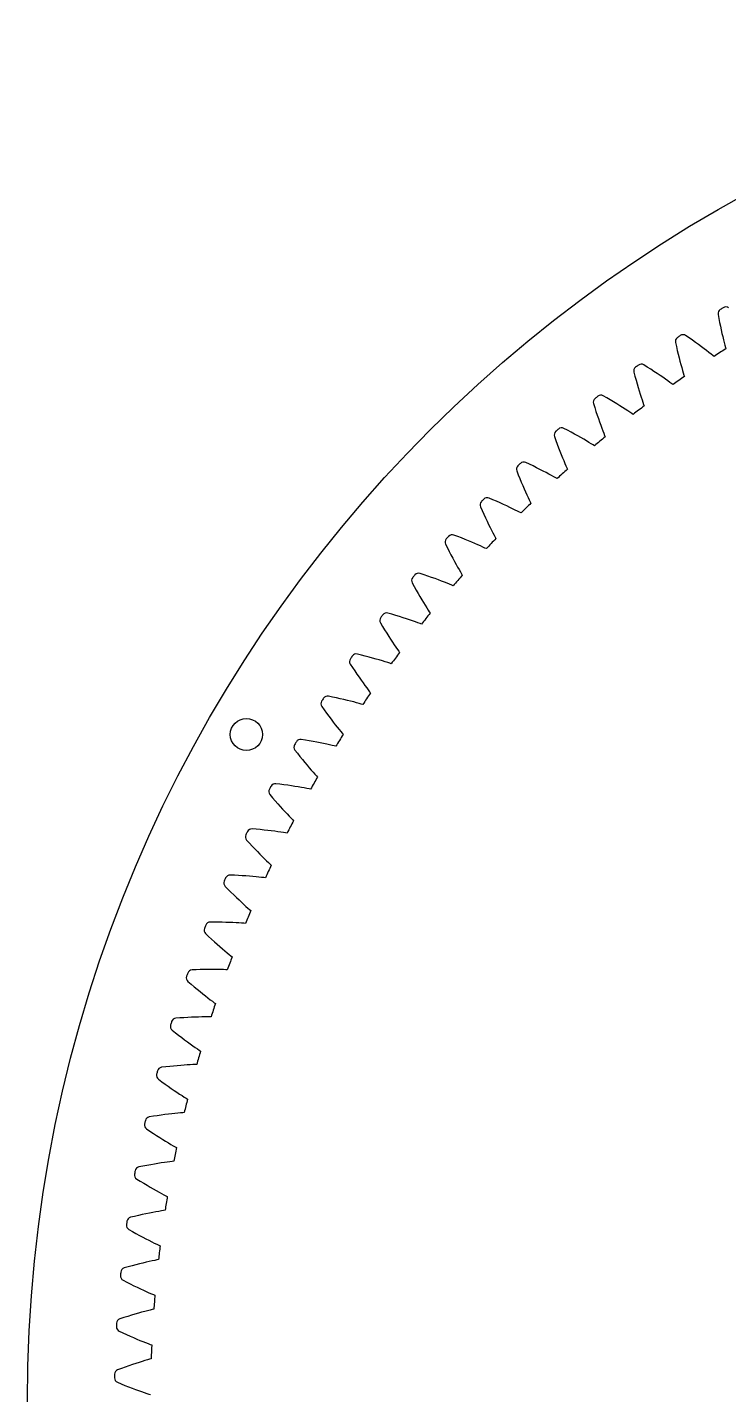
# Model space of a CAD drawing. Header units: millimetres. Extents: x -128 to 128, y -128 to 128.
# Drawn here: x -128.5 to -63, y 0.7 to 128.5 of the extents above; entities that cross this region are included whole.
import ezdxf

# ---------------------------------------------------------------- set-up
doc = ezdxf.new("R2010")
doc.units = ezdxf.units.MM

msp = doc.modelspace()

# ---------------------------------------------------------------- linework, layer by layer
at = {"layer": 'fixed_ring'}
for p, q in [((-63.950734, 101.652627), (-63.879512, 101.271138)), ((-63.879512, 101.271138), (-63.808281, 100.902084)), ((-63.808281, 100.902084), (-63.736539, 100.546779)), ((-63.736539, 100.546779), (-63.664759, 100.206128)), ((-63.664759, 100.206128), (-63.593495, 99.881263)), ((-63.593495, 99.881263), (-63.523417, 99.573651)), ((-67.941529, 99.029802), (-67.855196, 98.651446)), ((-67.855196, 98.651446), (-67.76935, 98.285515)), ((-66.665548, 99.459239), (-66.985378, 99.679045)), ((-66.357087, 99.244467), (-66.665548, 99.459239)), ((-66.061403, 99.034803), (-66.357087, 99.244467)), ((-65.779128, 98.831048), (-66.061403, 99.034803)), ((-65.511073, 98.634166), (-65.779128, 98.831048)), ((-65.258308, 98.445364), (-65.511073, 98.634166)), ((-65.02231, 98.266214), (-65.258308, 98.445364)), ((-63.523417, 99.573651), (-63.455362, 99.285279)), ((-63.455362, 99.285279), (-63.39044, 99.019008)), ((-63.39044, 99.019008), (-63.33026, 98.779385)), ((-63.33026, 98.779385), (-63.277594, 98.575041)), ((-63.277594, 98.575041), (-63.24095, 98.435676)), ((-67.76935, 98.285515), (-67.683538, 97.933344)), ((-67.683538, 97.933344), (-67.598272, 97.595816)), ((-67.598272, 97.595816), (-67.514149, 97.274041)), ((-67.514149, 97.274041), (-67.431897, 96.969458)), ((-64.805244, 98.09889), (-65.02231, 98.266214)), ((-64.610613, 97.946707), (-64.805244, 98.09889)), ((-64.445182, 97.815699), (-64.610613, 97.946707)), ((-64.332651, 97.725687), (-64.445182, 97.815699)), ((-71.824894, 96.25039), (-71.723588, 95.875765)), ((-70.566995, 96.730216), (-70.895311, 96.937133)), ((-70.250239, 96.527877), (-70.566995, 96.730216)), ((-69.946453, 96.330135), (-70.250239, 96.527877)), ((-69.656301, 96.137763), (-69.946453, 96.330135)), ((-69.380631, 95.951693), (-69.656301, 96.137763)), ((-69.12056, 95.77309), (-69.380631, 95.951693)), ((-67.431897, 96.969458), (-67.352431, 96.68402)), ((-67.352431, 96.68402), (-67.276974, 96.420541)), ((-67.276974, 96.420541), (-67.207315, 96.1835)), ((-67.207315, 96.1835), (-67.146567, 95.98141)), ((-67.146567, 95.98141), (-67.104411, 95.843613)), ((-71.723588, 95.875765), (-71.62326, 95.513537)), ((-71.62326, 95.513537), (-71.523516, 95.165056)), ((-71.523516, 95.165056), (-71.424898, 94.831185)), ((-71.424898, 94.831185), (-71.328049, 94.513009)), ((-68.877625, 95.603464), (-69.12056, 95.77309)), ((-68.654079, 95.444903), (-68.877625, 95.603464)), ((-68.453551, 95.300578), (-68.654079, 95.444903)), ((-68.283043, 95.17625), (-68.453551, 95.300578)), ((-68.167022, 95.090783), (-68.283043, 95.17625)), ((-74.35686, 93.848243), (-74.693144, 94.041944)), ((-74.032311, 93.658657), (-74.35686, 93.848243)), ((-73.720904, 93.473149), (-74.032311, 93.658657)), ((-73.423333, 93.292464), (-73.720904, 93.473149)), ((-71.328049, 94.513009), (-71.233753, 94.211937)), ((-71.233753, 94.211937), (-71.143002, 93.929883)), ((-71.143002, 93.929883), (-71.05713, 93.669612)), ((-71.05713, 93.669612), (-70.978102, 93.435528)), ((-70.978102, 93.435528), (-70.909367, 93.236014)), ((-75.594689, 93.318787), (-75.478569, 92.948486)), ((-75.478569, 92.948486), (-75.36392, 92.590533)), ((-75.36392, 92.590533), (-75.2504, 92.246293)), ((-75.2504, 92.246293), (-75.138586, 91.916606)), ((-73.140483, 93.117501), (-73.423333, 93.292464)), ((-72.873517, 92.949379), (-73.140483, 93.117501)), ((-72.624031, 92.789545), (-72.873517, 92.949379)), ((-72.394357, 92.639997), (-72.624031, 92.789545)), ((-72.188251, 92.503758), (-72.394357, 92.639997)), ((-72.012934, 92.386308), (-72.188251, 92.503758)), ((-71.893608, 92.305521), (-72.012934, 92.386308)), ((-70.909367, 93.236014), (-70.861766, 93.100001)), ((-78.029153, 90.817877), (-78.372871, 90.998055)), ((-77.697323, 90.641344), (-78.029153, 90.817877)), ((-75.138586, 91.916606), (-75.029164, 91.602532)), ((-75.029164, 91.602532), (-74.922973, 91.305447)), ((-74.922973, 91.305447), (-74.821081, 91.027224)), ((-74.821081, 91.027224), (-74.724929, 90.770573)), ((-74.724929, 90.770573), (-74.636657, 90.539816)), ((-79.244953, 90.239627), (-79.114203, 89.874236)), ((-79.114203, 89.874236), (-78.985414, 89.521124)), ((-78.985414, 89.521124), (-78.858298, 89.181669)), ((-77.378787, 90.468363), (-77.697323, 90.641344)), ((-77.074268, 90.299651), (-77.378787, 90.468363)), ((-76.784685, 90.136072), (-77.074268, 90.299651)), ((-76.511246, 89.978696), (-76.784685, 90.136072)), ((-76.255603, 89.828907), (-76.511246, 89.978696)), ((-76.020166, 89.688608), (-76.255603, 89.828907)), ((-75.808805, 89.560671), (-76.020166, 89.688608)), ((-75.628958, 89.450284), (-75.808805, 89.560671)), ((-74.636657, 90.539816), (-74.560045, 90.343192)), ((-74.560045, 90.343192), (-74.507074, 90.209179)), ((-78.858298, 89.181669), (-78.733466, 88.856688)), ((-78.733466, 88.856688), (-78.611644, 88.547212)), ((-78.611644, 88.547212), (-78.493725, 88.254584)), ((-78.493725, 88.254584), (-78.380852, 87.980632)), ((-75.506514, 89.374305), (-75.628958, 89.450284)), ((-82.769915, 87.01778), (-82.624742, 86.657876)), ((-81.578065, 87.643909), (-81.928675, 87.81028)), ((-81.239479, 87.480708), (-81.578065, 87.643909)), ((-80.914318, 87.320527), (-81.239479, 87.480708)), ((-80.603332, 87.164055), (-80.914318, 87.320527)), ((-80.307475, 87.012118), (-80.603332, 87.164055)), ((-80.027996, 86.865738), (-80.307475, 87.012118)), ((-78.380852, 87.980632), (-78.274573, 87.728007)), ((-78.274573, 87.728007), (-78.177197, 87.500941)), ((-78.177197, 87.500941), (-78.092828, 87.307519)), ((-78.092828, 87.307519), (-78.034571, 87.175718)), ((-82.624742, 86.657876), (-82.482016, 86.310163)), ((-82.482016, 86.310163), (-82.341505, 85.97603)), ((-82.341505, 85.97603), (-82.203851, 85.65627)), ((-82.203851, 85.65627), (-82.069822, 85.351882)), ((-79.7666, 86.726231), (-80.027996, 86.865738)), ((-79.52577, 86.595403), (-79.7666, 86.726231)), ((-79.309491, 86.47597), (-79.52577, 86.595403)), ((-79.125397, 86.37282), (-79.309491, 86.47597)), ((-79.000029, 86.301769), (-79.125397, 86.37282)), ((-84.997986, 84.331357), (-85.354932, 84.483658)), ((-82.069822, 85.351882), (-81.940363, 85.064173)), ((-81.940363, 85.064173), (-81.816687, 84.794925)), ((-81.816687, 84.794925), (-81.700449, 84.546725)), ((-81.700449, 84.546725), (-81.594122, 84.32371)), ((-86.164001, 83.65834), (-86.004634, 83.304492)), ((-86.004634, 83.304492), (-85.848197, 82.962729)), ((-84.653179, 84.181747), (-84.997986, 84.331357)), ((-84.321906, 84.03462), (-84.653179, 84.181747)), ((-84.004946, 83.890636), (-84.321906, 84.03462)), ((-83.703283, 83.750581), (-84.004946, 83.890636)), ((-83.418204, 83.615427), (-83.703283, 83.750581)), ((-83.151469, 83.486423), (-83.418204, 83.615427)), ((-82.905629, 83.365273), (-83.151469, 83.486423)), ((-82.684772, 83.254533), (-82.905629, 83.365273)), ((-82.496723, 83.158783), (-82.684772, 83.254533)), ((-82.368629, 83.092773), (-82.496723, 83.158783)), ((-81.594122, 84.32371), (-81.50213, 84.133794)), ((-81.50213, 84.133794), (-81.438679, 84.004414)), ((-85.848197, 82.962729), (-85.694513, 82.634446)), ((-85.694513, 82.634446), (-85.544255, 82.320411)), ((-85.544255, 82.320411), (-85.39823, 82.021592)), ((-85.39823, 82.021592), (-85.257435, 81.739258)), ((-88.283507, 80.885461), (-88.646226, 81.02345)), ((-87.933025, 80.749677), (-88.283507, 80.885461)), ((-87.596165, 80.615837), (-87.933025, 80.749677)), ((-87.27373, 80.484568), (-87.596165, 80.615837)), ((-85.257435, 81.739258), (-85.123154, 81.475139)), ((-85.123154, 81.475139), (-84.997139, 81.231757)), ((-84.997139, 81.231757), (-84.88203, 81.013145)), ((-84.88203, 81.013145), (-84.782561, 80.827037)), ((-84.782561, 80.827037), (-84.714016, 80.700281)), ((-89.421843, 80.166619), (-89.248534, 79.819387)), ((-89.248534, 79.819387), (-89.078634, 79.484113)), ((-89.078634, 79.484113), (-88.91202, 79.1622)), ((-86.966738, 80.356617), (-87.27373, 80.484568)), ((-86.676512, 80.232904), (-86.966738, 80.356617)), ((-86.404858, 80.114606), (-86.676512, 80.232904)), ((-86.154396, 80.003325), (-86.404858, 80.114606)), ((-85.929311, 79.901454), (-86.154396, 80.003325)), ((-85.737604, 79.813256), (-85.929311, 79.901454)), ((-85.606988, 79.75239), (-85.737604, 79.813256)), ((-88.91202, 79.1622), (-88.749396, 78.854387)), ((-88.749396, 78.854387), (-88.591607, 78.56161)), ((-88.591607, 78.56161), (-88.439699, 78.285096)), ((-88.439699, 78.285096), (-88.295023, 78.026525)), ((-88.295023, 78.026525), (-88.159432, 77.788345)), ((-91.429434, 77.311668), (-91.797352, 77.435128)), ((-91.073831, 77.189925), (-91.429434, 77.311668)), ((-90.731916, 77.069584), (-91.073831, 77.189925)), ((-90.404518, 76.951237), (-90.731916, 77.069584)), ((-90.092681, 76.835592), (-90.404518, 76.951237)), ((-89.797766, 76.723515), (-90.092681, 76.835592)), ((-89.521624, 76.616111), (-89.797766, 76.723515)), ((-88.159432, 77.788345), (-88.035723, 77.574482)), ((-88.035723, 77.574482), (-87.928933, 77.392476)), ((-87.928933, 77.392476), (-87.855403, 77.268545)), ((-92.538292, 76.548139), (-92.351315, 76.208071)), ((-92.351315, 76.208071), (-92.16822, 75.879816)), ((-92.16822, 75.879816), (-91.988939, 75.564782)), ((-91.988939, 75.564782), (-91.814206, 75.263678)), ((-89.266935, 76.514876), (-89.521624, 76.616111)), ((-89.037979, 76.422033), (-89.266935, 76.514876)), ((-88.842917, 76.341527), (-89.037979, 76.422033)), ((-88.709984, 76.285902), (-88.842917, 76.341527)), ((-91.814206, 75.263678), (-91.644902, 74.977405)), ((-91.644902, 74.977405), (-91.482121, 74.707149)), ((-91.482121, 74.707149), (-91.327279, 74.454535)), ((-91.327279, 74.454535), (-91.182326, 74.221933)), ((-91.182326, 74.221933), (-91.050213, 74.013158)), ((-94.430792, 73.61563), (-94.803328, 73.724365)), ((-94.07063, 73.508121), (-94.430792, 73.61563)), ((-93.724201, 73.401467), (-94.07063, 73.508121)), ((-93.392357, 73.296231), (-93.724201, 73.401467)), ((-93.076169, 73.193075), (-93.392357, 73.296231)), ((-92.777031, 73.092811), (-93.076169, 73.193075)), ((-92.496837, 72.996471), (-92.777031, 73.092811)), ((-92.238326, 72.905441), (-92.496837, 72.996471)), ((-92.005859, 72.821774), (-92.238326, 72.905441)), ((-91.050213, 74.013158), (-90.936271, 73.835541)), ((-90.936271, 73.835541), (-90.857873, 73.714632)), ((-95.508418, 72.808619), (-95.308069, 72.476254)), ((-95.308069, 72.476254), (-95.112068, 72.155538)), ((-95.112068, 72.155538), (-94.920405, 71.847881)), ((-94.920405, 71.847881), (-94.733839, 71.553961)), ((-91.80775, 72.749086), (-92.005859, 72.821774)), ((-91.672711, 72.69879), (-91.80775, 72.749086)), ((-94.733839, 71.553961), (-94.553288, 71.274646)), ((-94.553288, 71.274646), (-94.379891, 71.011075)), ((-94.379891, 71.011075), (-94.215128, 70.764816)), ((-94.215128, 70.764816), (-94.061043, 70.538161)), ((-94.061043, 70.538161), (-93.920733, 70.334804)), ((-93.920733, 70.334804), (-93.79982, 70.161858)), ((-97.282835, 69.80319), (-97.6594, 69.897028)), ((-96.918684, 69.710085), (-97.282835, 69.80319)), ((-96.568289, 69.617288), (-96.918684, 69.710085)), ((-96.232523, 69.525328), (-96.568289, 69.617288)), ((-95.912484, 69.434824), (-96.232523, 69.525328)), ((-95.609597, 69.346532), (-95.912484, 69.434824)), ((-95.325794, 69.261407), (-95.609597, 69.346532)), ((-95.063868, 69.180727), (-95.325794, 69.261407)), ((-94.828259, 69.106369), (-95.063868, 69.180727)), ((-94.627417, 69.041614), (-94.828259, 69.106369)), ((-94.490485, 68.996727), (-94.627417, 69.041614)), ((-93.79982, 70.161858), (-93.716677, 70.044161)), ((-98.327526, 68.953975), (-98.114121, 68.629837)), ((-98.114121, 68.629837), (-97.905525, 68.317168)), ((-97.905525, 68.317168), (-97.701782, 68.017373)), ((-97.701782, 68.017373), (-97.503679, 67.731103)), ((-97.503679, 67.731103), (-97.312165, 67.459187)), ((-97.312165, 67.459187), (-97.128426, 67.202718)), ((-97.128426, 67.202718), (-96.954004, 66.963204)), ((-96.954004, 66.963204), (-96.791029, 66.742855)), ((-96.791029, 66.742855), (-96.642746, 66.545236)), ((-96.642746, 66.545236), (-96.515053, 66.377234)), ((-99.981055, 65.880377), (-100.361053, 65.95917)), ((-99.61349, 65.801823), (-99.981055, 65.880377)), ((-99.259682, 65.72303), (-99.61349, 65.801823)), ((-98.920526, 65.644491), (-99.259682, 65.72303)), ((-98.597142, 65.566783), (-98.920526, 65.644491)), ((-98.290984, 65.490602), (-98.597142, 65.566783)), ((-98.004022, 65.416828), (-98.290984, 65.490602)), ((-97.739095, 65.346624), (-98.004022, 65.416828)), ((-97.500715, 65.281692), (-97.739095, 65.346624)), ((-97.297458, 65.224973), (-97.500715, 65.281692)), ((-97.15885, 65.185565), (-97.297458, 65.224973)), ((-96.515053, 66.377234), (-96.427296, 66.262935)), ((-100.991157, 64.9903), (-100.765035, 64.674903)), ((-100.765035, 64.674903), (-100.544173, 64.370773)), ((-100.544173, 64.370773), (-100.328672, 64.079316)), ((-100.328672, 64.079316), (-100.119345, 63.801148)), ((-100.119345, 63.801148), (-99.917172, 63.537061)), ((-99.917172, 63.537061), (-99.723382, 63.2881)), ((-99.723382, 63.2881), (-99.539576, 63.05571)), ((-99.539576, 63.05571), (-99.367969, 62.842013)), ((-99.367969, 62.842013), (-99.211947, 62.650447)), ((-99.211947, 62.650447), (-99.077675, 62.487653)), ((-102.521184, 61.853393), (-102.904014, 61.917017)), ((-102.150786, 61.789514), (-102.521184, 61.853393)), ((-101.794126, 61.72485), (-102.150786, 61.789514)), ((-101.452115, 61.659857), (-101.794126, 61.72485)), ((-101.125897, 61.595066), (-101.452115, 61.659857)), ((-100.816953, 61.531118), (-101.125897, 61.595066)), ((-100.527285, 61.468811), (-100.816953, 61.531118)), ((-100.259776, 61.409195), (-100.527285, 61.468811)), ((-100.019004, 61.353791), (-100.259776, 61.409195)), ((-99.077675, 62.487653), (-98.985444, 62.376934)), ((-103.495101, 60.923862), (-103.256619, 60.617704)), ((-103.256619, 60.617704), (-103.02384, 60.322596)), ((-103.02384, 60.322596), (-102.796923, 60.039936)), ((-99.813652, 61.305198), (-100.019004, 61.353791)), ((-99.673586, 61.271332), (-99.813652, 61.305198)), ((-102.796923, 60.039936), (-102.576701, 59.770311)), ((-102.576701, 59.770311), (-102.364189, 59.51447)), ((-102.364189, 59.51447), (-102.160655, 59.27341)), ((-102.160655, 59.27341), (-101.967755, 59.048511)), ((-101.967755, 59.048511), (-101.787788, 58.841806)), ((-101.787788, 58.841806), (-101.624273, 58.656594)), ((-104.899206, 57.728607), (-105.284262, 57.77696)), ((-104.526562, 57.679504), (-104.899206, 57.728607)), ((-104.167612, 57.629071), (-104.526562, 57.679504)), ((-103.823288, 57.577726), (-104.167612, 57.629071)), ((-103.494752, 57.525956), (-103.823288, 57.577726)), ((-101.624273, 58.656594), (-101.483636, 58.499267)), ((-101.483636, 58.499267), (-101.387075, 58.392303)), ((-105.835398, 56.761091), (-105.584933, 56.464656)), ((-105.584933, 56.464656), (-105.340606, 56.179036)), ((-103.18351, 57.474341), (-103.494752, 57.525956)), ((-102.891593, 57.423599), (-103.18351, 57.474341)), ((-102.621926, 57.374666), (-102.891593, 57.423599)), ((-102.379141, 57.328878), (-102.621926, 57.374666)), ((-102.17202, 57.288487), (-102.379141, 57.328878)), ((-102.030719, 57.260217), (-102.17202, 57.288487)), ((-105.340606, 56.179036), (-105.10263, 55.905621)), ((-105.10263, 55.905621), (-104.871863, 55.644964)), ((-104.871863, 55.644964), (-104.649348, 55.397774)), ((-104.649348, 55.397774), (-104.436391, 55.164996)), ((-104.436391, 55.164996), (-104.234702, 54.947944)), ((-104.234702, 54.947944), (-104.04666, 54.748558)), ((-104.04666, 54.748558), (-103.87591, 54.569993)), ((-103.87591, 54.569993), (-103.729129, 54.418382)), ((-103.729129, 54.418382), (-103.628393, 54.315341)), ((-108.008348, 52.508569), (-107.746295, 52.222326)), ((-107.11136, 53.51254), (-107.498035, 53.545546)), ((-106.737059, 53.478291), (-107.11136, 53.51254)), ((-106.376388, 53.442168), (-106.737059, 53.478291)), ((-106.030295, 53.404553), (-106.376388, 53.442168)), ((-105.699961, 53.365885), (-106.030295, 53.404553)), ((-105.386912, 53.326685), (-105.699961, 53.365885)), ((-105.093209, 53.287588), (-105.386912, 53.326685)), ((-104.82181, 53.249415), (-105.093209, 53.287588)), ((-104.577396, 53.213316), (-104.82181, 53.249415)), ((-104.368834, 53.181192), (-104.577396, 53.213316)), ((-104.22652, 53.158561), (-104.368834, 53.181192)), ((-107.746295, 52.222326), (-107.490806, 51.946645)), ((-107.490806, 51.946645), (-107.242148, 51.682908)), ((-107.242148, 51.682908), (-107.001201, 51.431631)), ((-107.001201, 51.431631), (-106.769034, 51.193483)), ((-106.769034, 51.193483), (-106.546991, 50.969356)), ((-106.546991, 50.969356), (-106.336832, 50.760494)), ((-106.336832, 50.760494), (-106.141012, 50.568741)), ((-106.141012, 50.568741), (-105.963298, 50.397105)), ((-105.963298, 50.397105), (-105.810606, 50.25145)), ((-105.810606, 50.25145), (-105.705852, 50.152495)), ((-109.15415, 49.211858), (-109.541831, 49.229465)), ((-108.778782, 49.192517), (-109.15415, 49.211858)), ((-108.416961, 49.170762), (-108.778782, 49.192517)), ((-108.069646, 49.146936), (-108.416961, 49.170762)), ((-107.738035, 49.121432), (-108.069646, 49.146936)), ((-107.423676, 49.094708), (-107.738035, 49.121432)), ((-107.128651, 49.067319), (-107.423676, 49.094708)), ((-106.855948, 49.039966), (-107.128651, 49.067319)), ((-106.610293, 49.013612), (-106.855948, 49.039966)), ((-106.400618, 48.989805), (-106.610293, 49.013612)), ((-106.257517, 48.97285), (-106.400618, 48.989805)), ((-110.010514, 48.17302), (-109.737288, 47.897422)), ((-109.737288, 47.897422), (-109.471041, 47.632116)), ((-109.471041, 47.632116), (-109.212094, 47.378473)), ((-109.212094, 47.378473), (-108.961348, 47.136974)), ((-108.961348, 47.136974), (-108.719897, 46.908244)), ((-108.719897, 46.908244), (-108.489119, 46.693122)), ((-108.489119, 46.693122), (-108.270822, 46.492781)), ((-108.270822, 46.492781), (-108.067533, 46.308964)), ((-108.067533, 46.308964), (-107.883137, 46.14453)), ((-107.883137, 46.14453), (-107.724774, 46.00506)), ((-111.024344, 44.833362), (-111.412419, 44.835543)), ((-110.648505, 44.82896), (-111.024344, 44.833362)), ((-110.286104, 44.821607), (-110.648505, 44.82896)), ((-109.938117, 44.811608), (-110.286104, 44.821607)), ((-109.605754, 44.799307), (-109.938117, 44.811608)), ((-109.290581, 44.785103), (-109.605754, 44.799307)), ((-108.9947, 44.769465), (-109.290581, 44.785103)), ((-108.721126, 44.752975), (-108.9947, 44.769465)), ((-108.474617, 44.736408), (-108.721126, 44.752975)), ((-107.724774, 46.00506), (-107.61617, 45.910348)), ((-111.83873, 43.761299), (-111.554764, 43.496782)), ((-111.554764, 43.496782), (-111.27818, 43.242271)), ((-108.264161, 44.720956), (-108.474617, 44.736408)), ((-108.120499, 44.709704), (-108.264161, 44.720956)), ((-111.27818, 43.242271), (-111.009354, 42.999123)), ((-111.009354, 42.999123), (-110.749205, 42.767784)), ((-110.749205, 42.767784), (-110.498851, 42.548834)), ((-110.498851, 42.548834), (-110.259703, 42.343057)), ((-110.259703, 42.343057), (-110.033614, 42.151553)), ((-110.033614, 42.151553), (-109.823178, 41.975964)), ((-109.823178, 41.975964), (-109.63239, 41.81899)), ((-109.63239, 41.81899), (-109.468608, 41.685927)), ((-109.468608, 41.685927), (-109.356323, 41.595607)), ((-112.718986, 40.383976), (-113.106841, 40.370726)), ((-112.343269, 40.394519), (-112.718986, 40.383976)), ((-111.980863, 40.401579), (-112.343269, 40.394519)), ((-111.632753, 40.405423), (-111.980863, 40.401579)), ((-111.300164, 40.406346), (-111.632753, 40.405423)), ((-110.984675, 40.404683), (-111.300164, 40.406346)), ((-110.688406, 40.40082), (-110.984675, 40.404683)), ((-110.414393, 40.39522), (-110.688406, 40.40082)), ((-110.167421, 40.388467), (-110.414393, 40.39522)), ((-109.956517, 40.381394), (-110.167421, 40.388467)), ((-109.812521, 40.375862), (-109.956517, 40.381394)), ((-113.490107, 39.280383), (-113.195849, 39.027364)), ((-113.195849, 39.027364), (-112.909365, 38.784051)), ((-112.909365, 38.784051), (-112.631085, 38.551783)), ((-112.631085, 38.551783), (-112.361944, 38.330969)), ((-112.361944, 38.330969), (-112.103084, 38.122146)), ((-112.103084, 38.122146), (-111.855943, 37.926039)), ((-111.855943, 37.926039), (-111.62242, 37.743675)), ((-111.62242, 37.743675), (-111.40517, 37.576591)), ((-111.40517, 37.576591), (-111.208291, 37.427326)), ((-111.208291, 37.427326), (-111.039349, 37.300879)), ((-111.039349, 37.300879), (-110.923562, 37.215095)), ((-114.235397, 35.870734), (-114.622417, 35.842075)), ((-113.860395, 35.896206), (-114.235397, 35.870734)), ((-113.498556, 35.917669), (-113.860395, 35.896206)), ((-113.150874, 35.935349), (-113.498556, 35.917669)), ((-112.818585, 35.949494), (-113.150874, 35.935349)), ((-112.50328, 35.960375), (-112.818585, 35.949494)), ((-112.207092, 35.968294), (-112.50328, 35.960375)), ((-111.933072, 35.973592), (-112.207092, 35.968294)), ((-111.686027, 35.976663), (-111.933072, 35.973592)), ((-111.475008, 35.97798), (-111.686027, 35.976663)), ((-111.330907, 35.978177), (-111.475008, 35.97798)), ((-114.962033, 34.737357), (-114.657948, 34.496237)), ((-114.657948, 34.496237), (-114.362017, 34.264505)), ((-114.362017, 34.264505), (-114.074723, 34.043484)), ((-114.074723, 34.043484), (-113.797016, 33.833545)), ((-113.797016, 33.833545), (-113.530058, 33.635178)), ((-113.530058, 33.635178), (-113.275317, 33.449052)), ((-113.275317, 33.449052), (-113.034728, 33.276116)), ((-113.034728, 33.276116), (-112.811007, 33.117801)), ((-112.811007, 33.117801), (-112.60835, 32.976482)), ((-112.60835, 32.976482), (-112.434514, 32.856852)), ((-112.434514, 32.856852), (-112.315408, 32.775739)), ((-115.571177, 31.300773), (-115.956753, 31.256751)), ((-115.197485, 31.341134), (-115.571177, 31.300773)), ((-114.836786, 31.376965), (-115.197485, 31.341134)), ((-114.490081, 31.408454), (-114.836786, 31.376965)), ((-114.158617, 31.435799), (-114.490081, 31.408454)), ((-113.843994, 31.459206), (-114.158617, 31.435799)), ((-113.548355, 31.478894), (-113.843994, 31.459206)), ((-113.274762, 31.495082), (-113.548355, 31.478894)), ((-113.028034, 31.507972), (-113.274762, 31.495082)), ((-112.817235, 31.517678), (-113.028034, 31.507972)), ((-112.673255, 31.523604), (-112.817235, 31.517678)), ((-116.25218, 30.139404), (-115.938749, 29.910564)), ((-115.938749, 29.910564), (-115.633839, 29.69078)), ((-115.633839, 29.69078), (-115.337986, 29.481356)), ((-115.337986, 29.481356), (-115.052152, 29.282624)), ((-115.052152, 29.282624), (-114.777519, 29.095027)), ((-114.777519, 29.095027), (-114.515579, 28.919175)), ((-114.515579, 28.919175), (-114.268305, 28.755941)), ((-114.268305, 28.755941), (-114.038466, 28.606646)), ((-114.038466, 28.606646), (-113.830351, 28.473495)), ((-113.830351, 28.473495), (-113.651897, 28.36087)), ((-113.651897, 28.36087), (-113.529661, 28.284557)), ((-115.318141, 26.872397), (-115.648256, 26.831896)), ((-115.004697, 26.908294), (-115.318141, 26.872397)), ((-114.710074, 26.93972), (-115.004697, 26.908294)), ((-114.437342, 26.966772), (-114.710074, 26.93972)), ((-114.191321, 26.989461), (-114.437342, 26.966772)), ((-113.981075, 27.00754), (-114.191321, 26.989461)), ((-113.837444, 27.019185), (-113.981075, 27.00754)), ((-116.724216, 26.68132), (-117.107736, 26.622003)), ((-116.352424, 26.736505), (-116.724216, 26.68132)), ((-115.993434, 26.786648), (-116.352424, 26.736505)), ((-115.648256, 26.831896), (-115.993434, 26.786648)), ((-117.358508, 25.493794), (-117.036228, 25.277596)), ((-117.036228, 25.277596), (-116.722821, 25.070108)), ((-116.722821, 25.070108), (-116.418875, 24.872612)), ((-116.418875, 24.872612), (-116.125366, 24.6854)), ((-116.125366, 24.6854), (-115.843492, 24.50887)), ((-115.843492, 24.50887), (-115.574768, 24.343572)), ((-115.574768, 24.343572), (-115.3212, 24.190297)), ((-115.3212, 24.190297), (-115.085608, 24.050257)), ((-115.085608, 24.050257), (-114.872364, 23.925486)), ((-114.872364, 23.925486), (-114.689572, 23.820045)), ((-114.689572, 23.820045), (-114.564399, 23.748651)), ((-117.69269, 22.019677), (-118.073549, 21.94516)), ((-117.323386, 22.0896), (-117.69269, 22.019677)), ((-116.966673, 22.153976), (-117.323386, 22.0896)), ((-116.623566, 22.212911), (-116.966673, 22.153976)), ((-116.295323, 22.266504), (-116.623566, 22.212911)), ((-115.983554, 22.314835), (-116.295323, 22.266504)), ((-115.690413, 22.357949), (-115.983554, 22.314835)), ((-115.418972, 22.395822), (-115.690413, 22.357949)), ((-115.174048, 22.428274), (-115.418972, 22.395822)), ((-114.964686, 22.454697), (-115.174048, 22.428274)), ((-114.821632, 22.472044), (-114.964686, 22.454697)), ((-118.279269, 20.807873), (-117.948648, 20.604658)), ((-117.948648, 20.604658), (-117.62724, 20.409795)), ((-117.62724, 20.409795), (-117.315682, 20.224539)), ((-117.315682, 20.224539), (-117.014963, 20.049144)), ((-117.014963, 20.049144), (-116.726293, 19.88396)), ((-116.726293, 19.88396), (-116.45121, 19.729475)), ((-116.45121, 19.729475), (-116.191749, 19.586403)), ((-116.191749, 19.586403), (-115.950775, 19.45584)), ((-115.950775, 19.45584), (-115.732739, 19.339645)), ((-115.732739, 19.339645), (-115.545901, 19.241555)), ((-115.545901, 19.241555), (-115.417988, 19.175194)), ((-118.475067, 17.323217), (-118.852663, 17.233617)), ((-118.108835, 17.407767), (-118.475067, 17.323217)), ((-117.754964, 17.486274), (-118.108835, 17.407767)), ((-117.414471, 17.558803), (-117.754964, 17.486274)), ((-117.088618, 17.625403), (-117.414471, 17.558803)), ((-116.779017, 17.68609), (-117.088618, 17.625403)), ((-116.487822, 17.740825), (-116.779017, 17.68609)), ((-116.218101, 17.78946), (-116.487822, 17.740825)), ((-115.974661, 17.831624), (-116.218101, 17.78946)), ((-115.766516, 17.866349), (-115.974661, 17.831624)), ((-115.624264, 17.889369), (-115.766516, 17.866349)), ((-119.013005, 16.089051), (-118.674566, 15.899141)), ((-118.674566, 15.899141), (-118.345666, 15.71721)), ((-118.345666, 15.71721), (-118.026989, 15.544486)), ((-118.026989, 15.544486), (-117.719534, 15.381186)), ((-117.719534, 15.381186), (-117.424526, 15.227609)), ((-117.424526, 15.227609), (-117.143519, 15.084183)), ((-117.143519, 15.084183), (-116.878574, 14.951539)), ((-116.878574, 14.951539), (-116.6326, 14.83066)), ((-116.6326, 14.83066), (-116.410117, 14.723225)), ((-116.410117, 14.723225), (-116.219527, 14.63264)), ((-116.219527, 14.63264), (-116.089077, 14.571417)), ((-118.35706, 12.790922), (-118.70753, 12.698409)), ((-118.01972, 12.876931), (-118.35706, 12.790922)), ((-117.696772, 12.956433), (-118.01972, 12.876931)), ((-117.389828, 13.029381), (-117.696772, 12.956433)), ((-117.10104, 13.095649), (-117.389828, 13.029381)), ((-116.833466, 13.154969), (-117.10104, 13.095649)), ((-116.591894, 13.206778), (-116.833466, 13.154969)), ((-116.385294, 13.249751), (-116.591894, 13.206778)), ((-116.24407, 13.278408), (-116.385294, 13.249751)), ((-119.070111, 12.599366), (-119.443846, 12.494824)), ((-118.70753, 12.698409), (-119.070111, 12.599366)), ((-119.558558, 11.344789), (-119.212836, 11.168484)), ((-119.212836, 11.168484), (-118.876963, 10.999773)), ((-118.876963, 10.999773), (-118.551671, 10.839855)), ((-118.551671, 10.839855), (-118.237967, 10.688907)), ((-118.237967, 10.688907), (-117.937086, 10.54718)), ((-117.937086, 10.54718), (-117.650599, 10.415039)), ((-117.650599, 10.415039), (-117.380591, 10.293033)), ((-117.380591, 10.293033), (-117.130006, 10.182029)), ((-117.130006, 10.182029), (-116.903427, 10.083524)), ((-116.903427, 10.083524), (-116.709386, 10.000588)), ((-116.709386, 10.000588), (-116.576605, 9.9446)), ((-119.476881, 7.855592), (-119.846164, 7.736275)), ((-119.118524, 7.968972), (-119.476881, 7.855592)), ((-118.772009, 8.075345), (-119.118524, 7.968972)), ((-118.438355, 8.174697), (-118.772009, 8.075345)), ((-118.118823, 8.266976), (-118.438355, 8.174697)), ((-117.815022, 8.352069), (-118.118823, 8.266976)), ((-117.529097, 8.429766), (-117.815022, 8.352069)), ((-117.264093, 8.499677), (-117.529097, 8.429766)), ((-117.024772, 8.561049), (-117.264093, 8.499677)), ((-116.820043, 8.612202), (-117.024772, 8.561049)), ((-116.680071, 8.646451), (-116.820043, 8.612202)), ((-119.915064, 6.582588), (-119.562606, 6.420167)), ((-119.562606, 6.420167), (-119.220291, 6.264942)), ((-119.220291, 6.264942), (-118.888899, 6.118084)), ((-118.888899, 6.118084), (-118.569442, 5.979727)), ((-118.569442, 5.979727), (-118.263164, 5.850074)), ((-118.263164, 5.850074), (-117.97165, 5.729427)), ((-117.97165, 5.729427), (-117.697004, 5.618252)), ((-117.697004, 5.618252), (-117.442204, 5.517298)), ((-117.442204, 5.517298), (-117.211889, 5.427879)), ((-117.211889, 5.427879), (-117.014704, 5.352723)), ((-117.014704, 5.352723), (-116.879802, 5.302058)), ((-117.272609, 3.901783), (-117.509301, 3.830946)), ((-117.070076, 3.961035), (-117.272609, 3.901783)), ((-116.931576, 4.000822), (-117.070076, 3.961035)), ((-119.694733, 3.099397), (-120.058981, 2.965493)), ((-119.341167, 3.226934), (-119.694733, 3.099397)), ((-118.999155, 3.347), (-119.341167, 3.226934)), ((-118.669715, 3.459538), (-118.999155, 3.347)), ((-118.354105, 3.564447), (-118.669715, 3.459538)), ((-118.053927, 3.661552), (-118.354105, 3.564447)), ((-117.771316, 3.750555), (-118.053927, 3.661552)), ((-117.509301, 3.830946), (-117.771316, 3.750555)), ((-120.081959, 1.809979), (-119.723323, 1.661699)), ((-119.723323, 1.661699), (-119.375107, 1.520206)), ((-119.375107, 1.520206), (-119.038139, 1.386638)), ((-119.038139, 1.386638), (-118.713434, 1.261091)), ((-118.713434, 1.261091), (-118.402243, 1.143717)), ((-118.402243, 1.143717), (-118.106163, 1.034756)), ((-118.106163, 1.034756), (-117.827315, 0.934588)), ((-117.827315, 0.934588), (-117.568703, 0.843843)), ((-117.568703, 0.843843), (-117.335015, 0.763652)), ((-117.335015, 0.763652), (-117.134997, 0.696395)), ((-117.134997, 0.696395), (-116.998188, 0.651133))]:
    msp.add_line(p, q, dxfattribs=at)
for centre, radius, start, end in [((0, 0), 120.375, 121.821843, 121.975625), ((-63.234026, 101.899282), 0.45, 54.000931, 121.821843), ((-63.507296, 101.729194), 0.45, 121.975625, 189.796537), ((-67.235193, 99.304755), 0.45, 56.279412, 124.100324), ((-67.501485, 99.123938), 0.45, 124.254106, 192.075018), ((0, 0), 120.375, 124.100324, 124.254106), ((0, 0), 117, 122.719108, 123.356841), ((-71.388941, 96.361947), 0.45, 126.532587, 194.353499), ((0, 0), 120.375, 126.378805, 126.532587), ((-71.130048, 96.553208), 0.45, 58.557893, 126.378805), ((0, 0), 117, 124.997589, 125.635322), ((-75.163516, 93.447587), 0.45, 128.811068, 196.63198), ((0, 0), 120.375, 128.657286, 128.811068), ((-74.912431, 93.64899), 0.45, 60.836374, 128.657286), ((0, 0), 117, 127.27607, 127.913803), ((0, 0), 120.375, 130.935767, 131.089549), ((-78.576363, 90.596693), 0.45, 63.114855, 130.935767), ((-78.819242, 90.385468), 0.45, 131.089549, 198.910462), ((0, 0), 117, 129.554551, 130.192284), ((-82.350338, 87.18043), 0.45, 133.36803, 201.188943), ((0, 0), 120.375, 133.214248, 133.36803), ((-82.116049, 87.401145), 0.45, 65.393336, 133.214248), ((0, 0), 117, 131.833032, 132.470765), ((0, 0), 120.375, 135.492729, 135.646511), ((-85.525892, 84.067398), 0.45, 67.671817, 135.492729), ((-85.751222, 83.837543), 0.45, 135.646511, 203.467424), ((0, 0), 117, 134.111513, 134.749246), ((-89.016515, 80.362091), 0.45, 137.924992, 205.745905), ((0, 0), 120.375, 137.77121, 137.924992), ((-88.800502, 80.600722), 0.45, 69.950298, 137.77121), ((0, 0), 117, 136.389994, 137.027727), ((-92.141055, 76.75957), 0.45, 140.203473, 208.024386), ((0, 0), 120.375, 140.049691, 140.203473), ((-91.9347, 77.006601), 0.45, 72.228779, 140.049691), ((0, 0), 117, 138.668475, 139.306208), ((-95.119901, 73.035676), 0.45, 142.481954, 210.302867), ((0, 0), 120.375, 142.328172, 142.481954), ((-94.92353, 73.290716), 0.45, 74.50726, 142.328172), ((0, 0), 117, 140.946957, 141.584689), ((-97.948343, 69.196298), 0.45, 144.760436, 212.581348), ((0, 0), 120.375, 144.606653, 144.760436), ((-97.762267, 69.458943), 0.45, 76.785741, 144.606653), ((0, 0), 117, 143.225438, 143.86317), ((-100.621909, 65.247507), 0.45, 147.038917, 214.859829), ((0, 0), 120.375, 146.885134, 147.038917), ((-100.446421, 65.517342), 0.45, 79.064222, 146.885134), ((0, 0), 117, 145.503919, 146.141651), ((-103.13637, 61.195545), 0.45, 149.317398, 217.13831), ((0, 0), 120.375, 149.163615, 149.317398), ((-102.971749, 61.472144), 0.45, 81.342703, 149.163615), ((0, 0), 117, 147.7824, 148.420132), ((0, 0), 120.375, 151.442096, 151.595879), ((-105.334258, 57.329746), 0.45, 83.621184, 151.442096), ((0, 0), 117, 150.060881, 150.698613), ((-105.487752, 57.046821), 0.45, 151.595879, 219.416791), ((0, 0), 117, 152.339362, 152.977094), ((-107.672336, 52.807895), 0.45, 153.87436, 221.695272), ((0, 0), 120.375, 153.720577, 153.87436), ((-107.530211, 53.096698), 0.45, 85.899665, 153.720577), ((0, 0), 117, 154.617843, 155.255575), ((-109.686668, 48.485468), 0.45, 156.152841, 223.973753), ((0, 0), 120.375, 155.999058, 156.152841), ((-109.556137, 48.779693), 0.45, 88.178146, 155.999058), ((-111.408832, 44.385557), 0.45, 90.456627, 158.277539), ((0, 0), 117, 156.896324, 157.534056), ((-111.527562, 44.086375), 0.45, 158.431322, 226.252234), ((0, 0), 120.375, 158.277539, 158.431322), ((0, 0), 117, 159.174805, 159.812537), ((-113.192109, 39.617573), 0.45, 160.709803, 228.530715), ((0, 0), 120.375, 160.55602, 160.709803), ((-113.085367, 39.921239), 0.45, 92.735108, 160.55602), ((0, 0), 117, 161.453286, 162.091018), ((-114.583091, 35.393797), 0.45, 95.013589, 162.834501), ((-114.677676, 35.086128), 0.45, 162.988284, 230.809196), ((0, 0), 120.375, 162.834501, 162.988284), ((0, 0), 117, 163.731767, 164.369499), ((0, 0), 120.375, 165.112982, 165.266765), ((-115.899635, 30.81039), 0.45, 97.29207, 165.112982), ((-115.981913, 30.499204), 0.45, 165.266765, 233.087677), ((0, 0), 117, 166.010248, 166.64798), ((-117.10276, 25.864054), 0.45, 167.545246, 235.366158), ((0, 0), 120.375, 167.391463, 167.545246), ((-117.032919, 26.178266), 0.45, 99.570551, 167.391463), ((0, 0), 117, 168.288729, 168.926461), ((-117.981149, 21.504748), 0.45, 101.849032, 169.669944), ((-118.038443, 21.188009), 0.45, 169.823727, 237.644639), ((0, 0), 120.375, 169.669944, 169.823727), ((0, 0), 117, 170.56721, 171.204942), ((0, 0), 120.375, 171.948425, 172.102208), ((-118.742826, 16.797227), 0.45, 104.127513, 171.948425), ((-118.787482, 16.47846), 0.45, 172.102208, 239.92312), ((0, 0), 117, 172.845691, 173.483423), ((-119.348695, 11.742856), 0.45, 174.380689, 242.201601), ((0, 0), 120.375, 174.226906, 174.380689), ((-119.316747, 12.063146), 0.45, 106.405994, 174.226906), ((0, 0), 117, 175.124172, 175.761904), ((-119.702004, 7.309991), 0.45, 108.684475, 176.505387), ((-119.721192, 6.988684), 0.45, 176.65917, 244.480082), ((0, 0), 120.375, 176.505387, 176.65917), ((0, 0), 117, 177.402653, 178.040385), ((-119.897987, 2.545277), 0.45, 110.962956, 178.783868), ((-119.904386, 2.223461), 0.45, 178.937651, 246.758563), ((0, 0), 120.375, 178.783868, 178.937651)]:
    msp.add_arc(centre, radius, start, end, dxfattribs=at)
at = {"layer": 'holes'}
msp.add_circle((-108.032277, 62.372464), 1.5, dxfattribs=at)
at = {"layer": 'outer'}
msp.add_circle((0, 0), 128.494929, dxfattribs=at)

doc.saveas('drawing.dxf')
